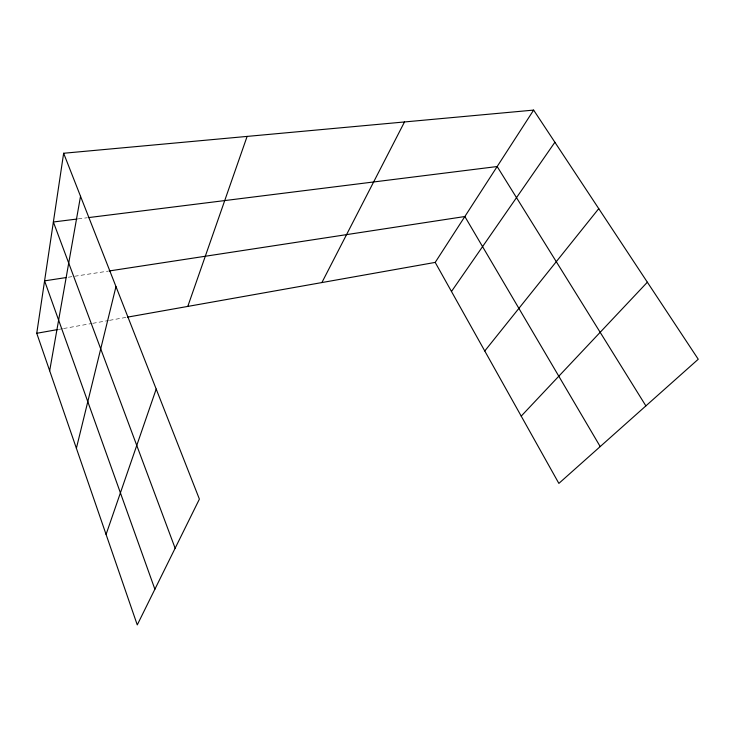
<?xml version="1.0" encoding="UTF-8"?>
<svg xmlns="http://www.w3.org/2000/svg" width="735" height="735" viewBox="0 0 735 735"><rect width="100%" height="100%" fill="white"/><g stroke="black" fill="none" stroke-linecap="round" stroke-linejoin="round"><path stroke-width="0.55" stroke-dasharray="3.67 2.76" d="M59.149 329.308L62.503 328.71M63.623 328.508L91.618 323.529M92.739 323.327L108.422 320.543M109.543 320.341L126.319 317.355M68.309 277.224L107.861 271.169M78.278 218.874L87.327 217.744"/><path stroke-width="1.1" d="M63.642 153.257L199.396 499.12L137.261 624.906L36.75 333.286L63.642 153.257L533.638 110.094L698.25 359.24L558.866 483.4L435.203 262.404L533.638 110.094M49.668 370.762L80.528 196.291M76.385 448.276L115.974 286.595M106.079 534.428L156.197 389.063M187.783 306.421L247.116 136.407M321.893 282.562L404.507 121.955M451.474 291.483L554.888 142.259M484.769 350.981L598.749 208.639M521.216 416.111L647.36 282.212M36.75 333.286L58.028 329.5M127.431 317.152L435.203 262.404M66.049 277.573L44.578 280.862L154.883 589.222M108.991 270.994L464.851 216.522L600.201 446.577M77.147 219.021L53.37 221.988L175.132 548.246M88.466 217.606L497.163 166.533L645.881 405.885"/></g></svg>
